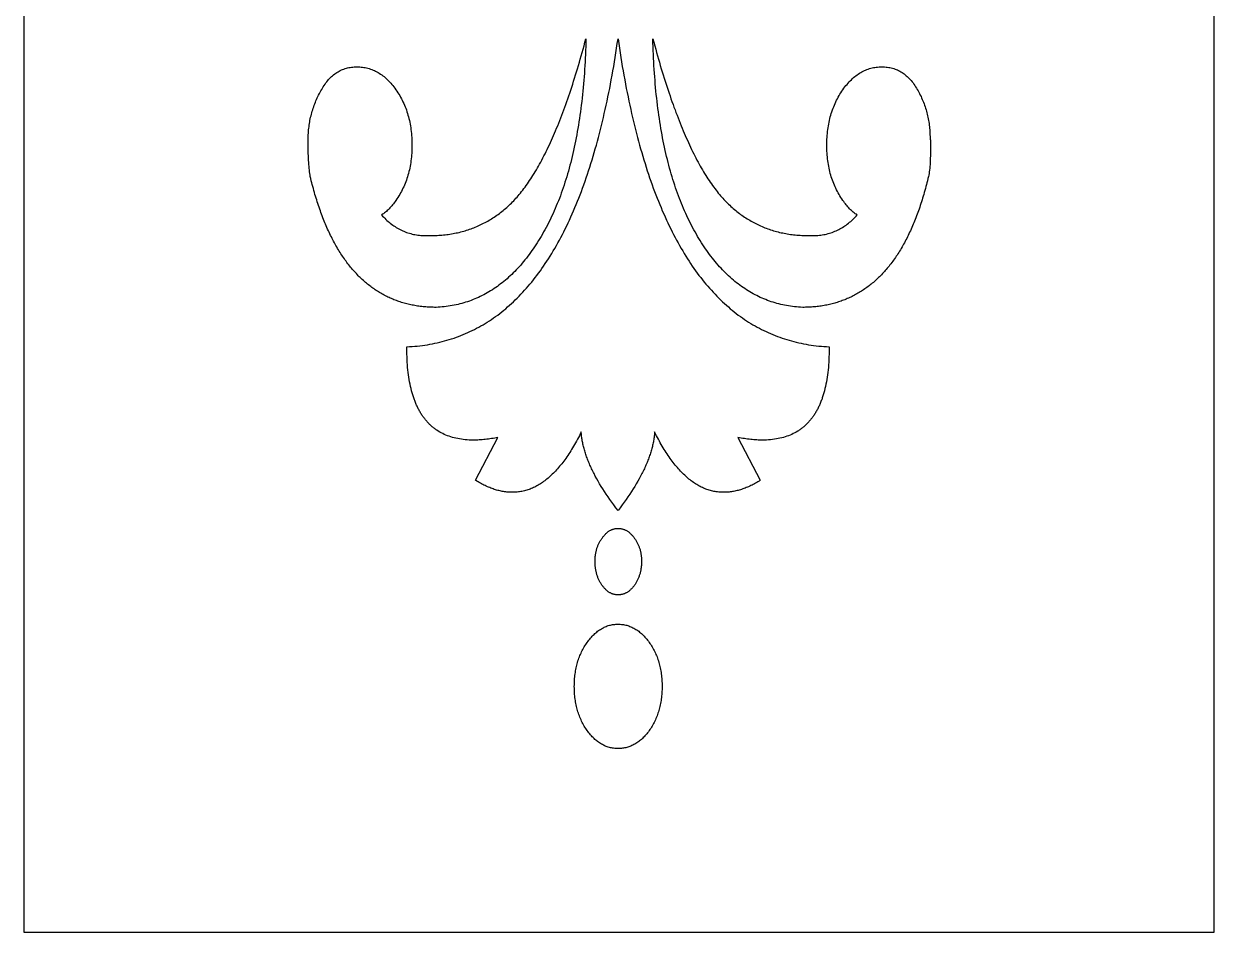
# Model space of a CAD drawing. Extents: x -128 to 128, y -212 to 212.
# Drawn here: x -127.7 to 127.7, y -211.7 to -16.7 of the extents above; entities that cross this region are included whole.
import ezdxf

# ---------------------------------------------------------------- set-up
doc = ezdxf.new("R2010")
doc.units = 0
doc.layers.add('LAYER_1', color=18, linetype='CONTINUOUS')

msp = doc.modelspace()

# ---------------------------------------------------------------- linework, layer by layer
at = {"layer": 'LAYER_1'}
for points in [[(-127.74, -211.73), (127.74, -211.73), (127.74, 211.73), (-127.74, 211.73)], [(-66.25, -49.5), (-66.31, -49.17), (-66.36, -48.83), (-66.4, -48.47), (-66.45, -48.1), (-66.49, -47.71), (-66.53, -47.3), (-66.56, -46.88), (-66.59, -46.44), (-66.62, -45.98), (-66.65, -45.5), (-66.67, -45.01), (-66.68, -44.5), (-66.7, -43.98), (-66.71, -43.43), (-66.71, -42.87), (-66.72, -42.3), (-66.72, -41.22), (-66.7, -40.86), (-66.69, -40.51), (-66.67, -40.16), (-66.64, -39.81), (-66.61, -39.47), (-66.57, -39.12), (-66.53, -38.78), (-66.49, -38.44), (-66.43, -38.1), (-66.38, -37.76), (-66.32, -37.43), (-66.25, -37.09), (-66.18, -36.76), (-66.1, -36.43), (-66.02, -36.1), (-65.93, -35.77), (-65.83, -35.45), (-65.74, -35.12), (-65.63, -34.8), (-65.52, -34.48), (-65.41, -34.16), (-65.29, -33.85), (-65.17, -33.53), (-65.04, -33.22), (-64.9, -32.91), (-64.76, -32.6), (-64.62, -32.29), (-64.47, -31.99), (-64.31, -31.68), (-64.15, -31.38), (-63.99, -31.08), (-63.81, -30.78), (-63.64, -30.48), (-63.47, -30.19), (-63.29, -29.91), (-63.1, -29.64), (-62.91, -29.38), (-62.72, -29.13), (-62.52, -28.89), (-62.32, -28.65), (-62.11, -28.43), (-61.9, -28.22), (-61.69, -28.01), (-61.47, -27.82), (-61.25, -27.63), (-61.02, -27.46), (-60.79, -27.29), (-60.55, -27.13), (-60.31, -26.99), (-60.07, -26.85), (-59.82, -26.72), (-59.57, -26.6), (-59.31, -26.49), (-59.05, -26.39), (-58.79, -26.3), (-58.52, -26.22), (-58.25, -26.15), (-57.98, -26.09), (-57.7, -26.04), (-57.42, -26), (-57.13, -25.96), (-56.84, -25.94), (-56.55, -25.92), (-56.25, -25.92), (-55.94, -25.92), (-55.64, -25.94), (-55.34, -25.96), (-55.04, -26), (-54.75, -26.04), (-54.46, -26.09), (-54.17, -26.15), (-53.88, -26.22), (-53.6, -26.31), (-53.32, -26.4), (-53.04, -26.5), (-52.77, -26.61), (-52.5, -26.73), (-52.23, -26.86), (-51.97, -26.99), (-51.7, -27.14), (-51.44, -27.3), (-51.19, -27.47), (-50.93, -27.65), (-50.68, -27.83), (-50.43, -28.03), (-50.19, -28.24), (-49.94, -28.45), (-49.7, -28.68), (-49.47, -28.91), (-49.23, -29.16), (-49, -29.42), (-48.77, -29.68), (-48.54, -29.96), (-48.32, -30.24), (-48.1, -30.53), (-47.88, -30.84), (-47.67, -31.15), (-47.46, -31.47), (-47.26, -31.78), (-47.07, -32.11), (-46.88, -32.43), (-46.71, -32.77), (-46.53, -33.1), (-46.37, -33.44), (-46.21, -33.78), (-46.06, -34.13), (-45.91, -34.48), (-45.78, -34.83), (-45.64, -35.19), (-45.52, -35.55), (-45.4, -35.92), (-45.29, -36.29), (-45.19, -36.67), (-45.09, -37.04), (-45, -37.43), (-44.92, -37.81), (-44.84, -38.2), (-44.77, -38.6), (-44.71, -39), (-44.65, -39.4), (-44.6, -39.81), (-44.56, -40.22), (-44.52, -40.64), (-44.49, -41.06), (-44.47, -41.48), (-44.45, -41.91), (-44.44, -42.34), (-44.44, -42.78), (-44.44, -43.2), (-44.45, -43.62), (-44.47, -44.04), (-44.49, -44.46), (-44.52, -44.87), (-44.56, -45.28), (-44.6, -45.68), (-44.65, -46.08), (-44.71, -46.48), (-44.77, -46.87), (-44.84, -47.26), (-44.92, -47.65), (-45, -48.03), (-45.09, -48.41), (-45.19, -48.79), (-45.29, -49.16), (-45.4, -49.53), (-45.52, -49.89), (-45.64, -50.25), (-45.78, -50.61), (-45.91, -50.96), (-46.06, -51.31), (-46.21, -51.66), (-46.37, -52), (-46.53, -52.34), (-46.71, -52.67), (-46.88, -53), (-47.07, -53.33), (-47.26, -53.65), (-47.46, -53.97), (-47.67, -54.28), (-47.88, -54.59), (-48.06, -54.85), (-48.23, -55.1), (-48.41, -55.34), (-48.59, -55.57), (-48.78, -55.8), (-48.96, -56.01), (-49.15, -56.22), (-49.34, -56.42), (-49.53, -56.62), (-49.73, -56.8), (-49.92, -56.98), (-50.12, -57.14), (-50.33, -57.3), (-50.53, -57.45), (-50.74, -57.59), (-50.95, -57.71), (-50.73, -57.96), (-50.5, -58.21), (-50.27, -58.44), (-50.04, -58.67), (-49.8, -58.89), (-49.57, -59.11), (-49.32, -59.31), (-49.08, -59.51), (-48.83, -59.71), (-48.57, -59.89), (-48.32, -60.07), (-48.06, -60.24), (-47.8, -60.41), (-47.53, -60.56), (-47.26, -60.71), (-46.99, -60.86), (-46.71, -60.99), (-46.43, -61.12), (-46.15, -61.24), (-45.87, -61.35), (-45.58, -61.46), (-45.29, -61.56), (-44.99, -61.65), (-44.7, -61.74), (-44.4, -61.82), (-44.09, -61.89), (-43.79, -61.95), (-43.48, -62), (-43.16, -62.05), (-42.85, -62.09), (-42.53, -62.13), (-42.21, -62.15), (-40.48, -62.15), (-40.12, -62.15), (-39.77, -62.14), (-39.41, -62.13), (-39.06, -62.12), (-38.7, -62.1), (-38.35, -62.08), (-38.01, -62.05), (-37.66, -62.02), (-37.32, -61.98), (-36.97, -61.94), (-36.63, -61.89), (-36.29, -61.84), (-35.96, -61.79), (-35.62, -61.73), (-35.29, -61.67), (-34.96, -61.6), (-34.63, -61.53), (-34.3, -61.46), (-33.98, -61.38), (-33.66, -61.29), (-33.33, -61.2), (-33.02, -61.11), (-32.7, -61.01), (-32.38, -60.91), (-32.07, -60.81), (-31.76, -60.7), (-31.45, -60.58), (-31.14, -60.47), (-30.84, -60.34), (-30.53, -60.22), (-30.23, -60.08), (-29.93, -59.95), (-29.63, -59.81), (-29.34, -59.66), (-29.05, -59.52), (-28.75, -59.36), (-28.46, -59.21), (-28.18, -59.04), (-27.89, -58.88), (-27.61, -58.71), (-27.33, -58.53), (-27.05, -58.36), (-26.77, -58.17), (-26.49, -57.99), (-26.22, -57.79), (-25.95, -57.6), (-25.68, -57.4), (-25.41, -57.19), (-25.14, -56.98), (-24.88, -56.77), (-24.62, -56.55), (-24.36, -56.33), (-24.1, -56.11), (-23.84, -55.88), (-23.59, -55.64), (-23.34, -55.4), (-23.09, -55.16), (-22.84, -54.91), (-22.6, -54.66), (-22.35, -54.4), (-22.11, -54.14), (-21.87, -53.88), (-21.63, -53.61), (-21.4, -53.33), (-21.15, -53.03), (-20.9, -52.72), (-20.65, -52.4), (-20.4, -52.08), (-20.16, -51.74), (-19.91, -51.4), (-19.67, -51.06), (-19.42, -50.71), (-19.18, -50.35), (-18.94, -49.98), (-18.7, -49.61), (-18.46, -49.22), (-18.22, -48.84), (-17.98, -48.44), (-17.74, -48.04), (-17.5, -47.63), (-17.27, -47.22), (-17.03, -46.8), (-16.8, -46.37), (-16.56, -45.93), (-16.33, -45.49), (-16.1, -45.04), (-15.87, -44.58), (-15.64, -44.12), (-15.41, -43.65), (-15.18, -43.17), (-14.95, -42.69), (-14.73, -42.19), (-14.5, -41.7), (-14.27, -41.19), (-14.05, -40.68), (-13.83, -40.16), (-13.6, -39.63), (-13.38, -39.1), (-13.16, -38.56), (-12.94, -38.02), (-12.72, -37.46), (-12.5, -36.9), (-12.28, -36.33), (-12.07, -35.76), (-11.85, -35.18), (-11.64, -34.59), (-11.42, -34), (-11.21, -33.4), (-11, -32.79), (-10.78, -32.17), (-10.57, -31.55), (-10.36, -30.92), (-10.15, -30.28), (-9.94, -29.64), (-9.74, -28.99), (-9.53, -28.34), (-9.32, -27.67), (-9.12, -27), (-8.91, -26.32), (-8.71, -25.64), (-8.5, -24.95), (-8.3, -24.25), (-8.1, -23.55), (-7.9, -22.84), (-7.7, -22.12), (-7.5, -21.39), (-7.3, -20.66), (-7.11, -19.92), (-7.13, -20.76), (-7.15, -21.59), (-7.18, -22.42), (-7.22, -23.24), (-7.25, -24.05), (-7.29, -24.86), (-7.34, -25.66), (-7.39, -26.46), (-7.44, -27.25), (-7.5, -28.04), (-7.56, -28.82), (-7.63, -29.59), (-7.69, -30.36), (-7.77, -31.12), (-7.84, -31.88), (-7.93, -32.63), (-8.01, -33.38), (-8.1, -34.12), (-8.19, -34.85), (-8.29, -35.58), (-8.39, -36.3), (-8.49, -37.01), (-8.6, -37.72), (-8.71, -38.43), (-8.83, -39.13), (-8.95, -39.82), (-9.07, -40.51), (-9.2, -41.19), (-9.33, -41.86), (-9.47, -42.53), (-9.61, -43.2), (-9.75, -43.86), (-9.9, -44.51), (-10.05, -45.16), (-10.21, -45.8), (-10.37, -46.43), (-10.53, -47.06), (-10.7, -47.68), (-10.87, -48.3), (-11.05, -48.91), (-11.23, -49.52), (-11.41, -50.12), (-11.6, -50.71), (-11.79, -51.3), (-11.98, -51.88), (-12.18, -52.46), (-12.38, -53.03), (-12.59, -53.6), (-12.8, -54.16), (-13.02, -54.71), (-13.24, -55.26), (-13.46, -55.8), (-13.69, -56.34), (-13.92, -56.87), (-14.15, -57.39), (-14.39, -57.91), (-14.63, -58.42), (-14.88, -58.93), (-15.13, -59.43), (-15.38, -59.93), (-15.64, -60.42), (-15.9, -60.9), (-16.17, -61.38), (-16.44, -61.85), (-16.71, -62.32), (-16.98, -62.78), (-17.26, -63.23), (-17.54, -63.68), (-17.82, -64.11), (-18.11, -64.55), (-18.39, -64.97), (-18.68, -65.39), (-18.98, -65.8), (-19.27, -66.2), (-19.57, -66.6), (-19.87, -66.99), (-20.18, -67.37), (-20.48, -67.75), (-20.79, -68.11), (-21.1, -68.48), (-21.42, -68.83), (-21.74, -69.18), (-22.06, -69.52), (-22.38, -69.85), (-22.7, -70.18), (-23.03, -70.5), (-23.36, -70.81), (-23.7, -71.12), (-24.03, -71.42), (-24.37, -71.71), (-24.71, -71.99), (-25.06, -72.27), (-25.41, -72.54), (-25.76, -72.8), (-26.11, -73.06), (-26.46, -73.31), (-26.82, -73.55), (-27.18, -73.79), (-27.55, -74.02), (-27.91, -74.24), (-28.28, -74.45), (-28.65, -74.66), (-29.03, -74.86), (-29.4, -75.05), (-29.78, -75.24), (-30.17, -75.42), (-30.55, -75.59), (-30.94, -75.76), (-31.33, -75.91), (-31.72, -76.07), (-32.12, -76.21), (-32.52, -76.35), (-32.92, -76.48), (-33.32, -76.6), (-33.73, -76.71), (-34.14, -76.82), (-34.55, -76.92), (-34.97, -77.02), (-35.38, -77.1), (-35.8, -77.19), (-36.23, -77.26), (-36.65, -77.32), (-37.08, -77.38), (-37.51, -77.43), (-37.95, -77.48), (-38.38, -77.52), (-38.82, -77.55), (-39.26, -77.57), (-39.58, -77.57), (-39.9, -77.56), (-40.21, -77.55), (-40.52, -77.54), (-40.83, -77.53), (-41.14, -77.51), (-41.44, -77.49), (-41.75, -77.46), (-42.05, -77.43), (-42.35, -77.4), (-42.65, -77.36), (-42.95, -77.32), (-43.25, -77.28), (-43.54, -77.23), (-43.84, -77.18), (-44.13, -77.13), (-44.42, -77.07), (-44.71, -77.01), (-44.99, -76.95), (-45.28, -76.88), (-45.56, -76.81), (-45.84, -76.74), (-46.12, -76.66), (-46.4, -76.58), (-46.68, -76.5), (-46.95, -76.41), (-47.22, -76.32), (-47.5, -76.23), (-47.77, -76.13), (-48.03, -76.03), (-48.3, -75.92), (-48.57, -75.82), (-48.83, -75.7), (-49.09, -75.59), (-49.35, -75.47), (-49.61, -75.35), (-49.86, -75.22), (-50.12, -75.1), (-50.37, -74.96), (-50.62, -74.83), (-50.87, -74.69), (-51.12, -74.55), (-51.37, -74.4), (-51.61, -74.25), (-51.86, -74.1), (-52.1, -73.94), (-52.34, -73.78), (-52.58, -73.62), (-52.81, -73.46), (-53.05, -73.29), (-53.28, -73.11), (-53.51, -72.94), (-53.74, -72.76), (-53.97, -72.57), (-54.2, -72.39), (-54.42, -72.2), (-54.65, -72), (-54.87, -71.81), (-55.09, -71.61), (-55.31, -71.4), (-55.52, -71.19), (-55.74, -70.98), (-55.95, -70.77), (-56.16, -70.55), (-56.37, -70.33), (-56.58, -70.11), (-56.79, -69.88), (-56.99, -69.65), (-57.2, -69.41), (-57.4, -69.17), (-57.6, -68.93), (-57.8, -68.69), (-57.99, -68.44), (-58.19, -68.19), (-58.38, -67.93), (-58.57, -67.67), (-58.76, -67.41), (-58.95, -67.14), (-59.14, -66.88), (-59.32, -66.6), (-59.51, -66.33), (-59.69, -66.05), (-59.87, -65.77), (-60.05, -65.48), (-60.22, -65.19), (-60.4, -64.9), (-60.57, -64.6), (-60.75, -64.3), (-60.92, -64), (-61.08, -63.69), (-61.25, -63.38), (-61.42, -63.07), (-61.58, -62.75), (-61.74, -62.43), (-61.9, -62.11), (-62.06, -61.78), (-62.22, -61.45), (-62.37, -61.11), (-62.53, -60.78), (-62.68, -60.43), (-62.83, -60.09), (-62.98, -59.74), (-63.12, -59.39), (-63.27, -59.04), (-63.41, -58.68), (-63.55, -58.32), (-63.69, -57.95), (-63.83, -57.58), (-63.97, -57.21), (-64.1, -56.84), (-64.24, -56.46), (-64.37, -56.08), (-64.5, -55.69), (-64.63, -55.3), (-64.75, -54.91), (-64.88, -54.51), (-65, -54.11), (-65.13, -53.71), (-65.25, -53.3), (-65.36, -52.9), (-65.48, -52.48), (-65.6, -52.07), (-65.71, -51.65), (-65.82, -51.22), (-65.93, -50.8), (-66.04, -50.37), (-66.15, -49.93)], [(-0.21, -19.92), (-0.07, -20.93), (0.08, -21.92), (0.24, -22.91), (0.39, -23.89), (0.55, -24.87), (0.71, -25.83), (0.88, -26.79), (1.04, -27.74), (1.22, -28.68), (1.39, -29.62), (1.57, -30.54), (1.75, -31.46), (1.94, -32.38), (2.13, -33.28), (2.32, -34.18), (2.51, -35.07), (2.71, -35.95), (2.91, -36.82), (3.12, -37.69), (3.32, -38.55), (3.54, -39.4), (3.75, -40.24), (3.97, -41.07), (4.19, -41.9), (4.41, -42.72), (4.64, -43.53), (4.87, -44.34), (5.11, -45.13), (5.34, -45.92), (5.59, -46.7), (5.83, -47.48), (6.08, -48.24), (6.33, -49), (6.58, -49.75), (6.84, -50.5), (7.1, -51.23), (7.36, -51.96), (7.63, -52.68), (7.9, -53.39), (8.18, -54.1), (8.45, -54.79), (8.73, -55.48), (9.02, -56.16), (9.3, -56.84), (9.59, -57.5), (9.89, -58.16), (10.18, -58.81), (10.48, -59.45), (10.79, -60.09), (11.09, -60.72), (11.4, -61.34), (11.72, -61.95), (12.03, -62.55), (12.35, -63.15), (12.68, -63.74), (13, -64.32), (13.33, -64.9), (13.67, -65.46), (14, -66.02), (14.34, -66.57), (14.68, -67.12), (15.03, -67.65), (15.38, -68.18), (15.73, -68.7), (16.09, -69.21), (16.45, -69.72), (16.81, -70.21), (17.17, -70.7), (17.54, -71.19), (17.92, -71.66), (18.29, -72.13), (18.67, -72.58), (19.05, -73.04), (19.44, -73.48), (19.83, -73.91), (20.22, -74.34), (20.61, -74.76), (21.01, -75.18), (21.41, -75.58), (21.82, -75.98), (22.23, -76.37), (22.64, -76.75), (23.05, -77.12), (23.47, -77.49), (23.89, -77.85), (24.32, -78.2), (24.75, -78.54), (25.18, -78.88), (25.61, -79.21), (26.05, -79.53), (26.49, -79.84), (26.93, -80.15), (27.38, -80.45), (27.83, -80.74), (28.29, -81.02), (28.74, -81.29), (29.2, -81.56), (29.67, -81.82), (30.14, -82.07), (30.61, -82.31), (31.08, -82.55), (31.56, -82.78), (32.04, -83), (32.52, -83.21), (33.01, -83.42), (33.5, -83.62), (33.99, -83.81), (34.49, -83.99), (34.99, -84.16), (35.49, -84.33), (36, -84.49), (36.51, -84.64), (37.02, -84.79), (37.54, -84.92), (38.06, -85.05), (38.58, -85.17), (39.1, -85.29), (39.63, -85.39), (40.17, -85.49), (40.7, -85.58), (41.24, -85.66), (41.78, -85.74), (42.33, -85.81), (42.88, -85.87), (43.43, -85.92), (43.99, -85.96), (44.54, -86), (45.11, -86.03), (45.11, -86.39), (45.1, -87), (45.09, -87.6), (45.07, -88.19), (45.05, -88.77), (45.02, -89.35), (44.98, -89.91), (44.94, -90.46), (44.88, -91.01), (44.82, -91.54), (44.76, -92.06), (44.68, -92.58), (44.6, -93.08), (44.52, -93.58), (44.42, -94.06), (44.32, -94.54), (44.21, -95.01), (44.1, -95.46), (43.98, -95.91), (43.91, -96.13), (43.85, -96.35), (43.78, -96.56), (43.71, -96.77), (43.64, -96.98), (43.57, -97.19), (43.5, -97.4), (43.42, -97.6), (43.34, -97.8), (43.26, -98), (43.18, -98.19), (43.1, -98.39), (43.01, -98.58), (42.93, -98.77), (42.84, -98.95), (42.75, -99.14), (42.66, -99.32), (42.57, -99.5), (42.47, -99.67), (42.37, -99.85), (42.28, -100.02), (42.18, -100.19), (42.07, -100.35), (41.97, -100.52), (41.86, -100.68), (41.76, -100.84), (41.65, -101), (41.54, -101.15), (41.43, -101.31), (41.31, -101.46), (41.2, -101.6), (41.08, -101.75), (40.96, -101.89), (40.84, -102.03), (40.71, -102.17), (40.59, -102.3), (40.46, -102.44), (40.33, -102.57), (40.2, -102.7), (40.07, -102.82), (39.94, -102.95), (39.8, -103.07), (39.67, -103.19), (39.53, -103.3), (39.39, -103.42), (39.25, -103.53), (39.1, -103.64), (38.96, -103.74), (38.81, -103.85), (38.66, -103.95), (38.51, -104.05), (38.36, -104.15), (38.05, -104.33), (37.73, -104.51), (37.4, -104.68), (37.07, -104.84), (36.73, -104.99), (36.39, -105.13), (36.03, -105.25), (35.68, -105.37), (35.31, -105.48), (34.94, -105.59), (34.55, -105.68), (34.17, -105.76), (33.77, -105.83), (33.37, -105.89), (32.96, -105.94), (32.55, -105.99), (32.12, -106.02), (31.69, -106.05), (31.26, -106.06), (30.81, -106.06), (30.5, -106.06), (30.19, -106.06), (29.88, -106.05), (29.56, -106.03), (29.24, -106.01), (28.92, -105.99), (28.59, -105.96), (28.26, -105.93), (27.93, -105.89), (27.59, -105.85), (27.25, -105.81), (26.91, -105.76), (26.57, -105.71), (26.22, -105.65), (25.87, -105.59), (25.52, -105.52), (30.31, -114.7), (30.06, -114.86), (29.8, -115.02), (29.55, -115.17), (29.3, -115.31), (29.05, -115.45), (28.8, -115.59), (28.55, -115.72), (28.3, -115.84), (28.05, -115.96), (27.8, -116.07), (27.55, -116.18), (27.3, -116.28), (27.06, -116.38), (26.81, -116.47), (26.56, -116.56), (26.31, -116.65), (26.07, -116.72), (25.82, -116.8), (25.58, -116.86), (25.33, -116.92), (25.09, -116.98), (24.85, -117.03), (24.6, -117.08), (24.36, -117.12), (24.12, -117.16), (23.88, -117.19), (23.64, -117.22), (23.4, -117.24), (23.16, -117.26), (22.92, -117.27), (22.68, -117.28), (22.45, -117.28), (22.19, -117.28), (21.92, -117.27), (21.67, -117.25), (21.41, -117.23), (21.15, -117.2), (20.89, -117.17), (20.64, -117.13), (20.38, -117.08), (20.13, -117.03), (19.88, -116.97), (19.62, -116.9), (19.37, -116.83), (19.12, -116.75), (18.87, -116.66), (18.63, -116.57), (18.38, -116.47), (18.13, -116.37), (17.89, -116.26), (17.64, -116.14), (17.4, -116.02), (17.16, -115.89), (16.92, -115.75), (16.68, -115.61), (16.44, -115.46), (16.2, -115.31), (15.96, -115.14), (15.73, -114.98), (15.49, -114.8), (15.26, -114.62), (15.02, -114.44), (14.79, -114.24), (14.56, -114.04), (14.33, -113.84), (14.1, -113.63), (13.87, -113.41), (13.64, -113.18), (13.42, -112.95), (13.19, -112.71), (12.97, -112.47), (12.74, -112.22), (12.52, -111.96), (12.3, -111.7), (12.08, -111.43), (11.86, -111.16), (11.64, -110.88), (11.42, -110.59), (11.2, -110.29), (10.98, -109.99), (10.77, -109.69), (10.55, -109.37), (10.34, -109.05), (10.13, -108.73), (9.92, -108.4), (9.71, -108.06), (9.5, -107.71), (9.29, -107.36), (9.08, -107), (8.87, -106.64), (8.67, -106.27), (8.46, -105.89), (8.26, -105.51), (8.05, -105.12), (7.85, -104.73), (7.65, -104.32), (7.63, -104.56), (7.61, -104.79), (7.59, -105.02), (7.56, -105.25), (7.53, -105.49), (7.5, -105.73), (7.46, -105.96), (7.42, -106.2), (7.37, -106.44), (7.33, -106.68), (7.28, -106.92), (7.22, -107.16), (7.16, -107.41), (7.1, -107.65), (7.04, -107.89), (6.97, -108.14), (6.9, -108.39), (6.83, -108.63), (6.75, -108.88), (6.67, -109.13), (6.58, -109.38), (6.5, -109.64), (6.41, -109.89), (6.31, -110.14), (6.21, -110.4), (6.11, -110.65), (6.01, -110.91), (5.9, -111.17), (5.79, -111.43), (5.68, -111.69), (5.56, -111.95), (5.44, -112.21), (5.31, -112.48), (5.19, -112.74), (5.05, -113.01), (4.92, -113.27), (4.64, -113.81), (4.35, -114.35), (4.04, -114.9), (3.72, -115.45), (3.39, -116), (3.04, -116.56), (2.68, -117.12), (2.31, -117.69), (1.93, -118.26), (1.52, -118.83), (1.11, -119.41), (0.68, -120), (0.24, -120.59), (-0.21, -121.18), (-0.67, -120.59), (-1.11, -120), (-1.53, -119.41), (-1.95, -118.83), (-2.35, -118.26), (-2.74, -117.69), (-3.11, -117.12), (-3.47, -116.56), (-3.82, -116), (-4.16, -115.45), (-4.48, -114.9), (-4.78, -114.35), (-5.08, -113.81), (-5.36, -113.27), (-5.5, -113.01), (-5.63, -112.74), (-5.76, -112.48), (-5.88, -112.21), (-6, -111.95), (-6.12, -111.69), (-6.24, -111.43), (-6.35, -111.17), (-6.46, -110.91), (-6.56, -110.65), (-6.66, -110.4), (-6.76, -110.14), (-6.86, -109.89), (-6.95, -109.64), (-7.04, -109.38), (-7.12, -109.13), (-7.2, -108.88), (-7.28, -108.63), (-7.36, -108.39), (-7.43, -108.14), (-7.5, -107.89), (-7.56, -107.65), (-7.62, -107.41), (-7.68, -107.16), (-7.74, -106.92), (-7.79, -106.68), (-7.84, -106.44), (-7.88, -106.2), (-7.92, -105.96), (-7.96, -105.73), (-7.99, -105.49), (-8.02, -105.25), (-8.05, -105.02), (-8.08, -104.79), (-8.1, -104.56), (-8.11, -104.32), (-8.31, -104.73), (-8.51, -105.12), (-8.72, -105.51), (-8.92, -105.89), (-9.12, -106.27), (-9.33, -106.64), (-9.53, -107), (-9.74, -107.36), (-9.95, -107.71), (-10.16, -108.06), (-10.37, -108.4), (-10.58, -108.73), (-10.79, -109.05), (-11, -109.37), (-11.22, -109.69), (-11.43, -109.99), (-11.65, -110.29), (-11.86, -110.59), (-12.08, -110.88), (-12.3, -111.16), (-12.52, -111.43), (-12.74, -111.7), (-12.96, -111.96), (-13.19, -112.22), (-13.41, -112.47), (-13.63, -112.71), (-13.86, -112.95), (-14.09, -113.18), (-14.31, -113.41), (-14.54, -113.63), (-14.77, -113.84), (-15, -114.04), (-15.23, -114.24), (-15.47, -114.44), (-15.7, -114.62), (-15.94, -114.8), (-16.17, -114.98), (-16.41, -115.14), (-16.64, -115.31), (-16.88, -115.46), (-17.12, -115.61), (-17.36, -115.75), (-17.6, -115.89), (-17.84, -116.02), (-18.09, -116.14), (-18.33, -116.26), (-18.57, -116.37), (-18.82, -116.47), (-19.07, -116.57), (-19.31, -116.66), (-19.56, -116.75), (-19.81, -116.83), (-20.06, -116.9), (-20.31, -116.97), (-20.56, -117.03), (-20.82, -117.08), (-21.07, -117.13), (-21.32, -117.17), (-21.58, -117.2), (-21.84, -117.23), (-22.09, -117.25), (-22.35, -117.27), (-22.61, -117.28), (-22.87, -117.28), (-23.11, -117.28), (-23.35, -117.27), (-23.59, -117.26), (-23.83, -117.24), (-24.08, -117.22), (-24.32, -117.19), (-24.56, -117.16), (-24.8, -117.12), (-25.05, -117.08), (-25.29, -117.03), (-25.53, -116.98), (-25.78, -116.92), (-26.02, -116.86), (-26.27, -116.8), (-26.51, -116.72), (-26.76, -116.65), (-27, -116.56), (-27.25, -116.47), (-27.5, -116.38), (-27.75, -116.28), (-28, -116.18), (-28.25, -116.07), (-28.5, -115.96), (-28.75, -115.84), (-29, -115.72), (-29.25, -115.59), (-29.5, -115.45), (-29.75, -115.31), (-30.01, -115.17), (-30.26, -115.02), (-30.52, -114.86), (-30.77, -114.7), (-25.98, -105.52), (-26.33, -105.59), (-26.67, -105.65), (-27.01, -105.71), (-27.35, -105.76), (-27.69, -105.81), (-28.03, -105.85), (-28.36, -105.89), (-28.69, -105.93), (-29.02, -105.96), (-29.35, -105.99), (-29.68, -106.01), (-30, -106.03), (-30.32, -106.05), (-30.64, -106.06), (-30.96, -106.06), (-31.28, -106.06), (-31.72, -106.06), (-32.15, -106.05), (-32.58, -106.02), (-33, -105.99), (-33.42, -105.94), (-33.82, -105.89), (-34.22, -105.83), (-34.62, -105.76), (-35, -105.68), (-35.38, -105.59), (-35.76, -105.48), (-36.12, -105.37), (-36.48, -105.25), (-36.83, -105.13), (-37.17, -104.99), (-37.51, -104.84), (-37.84, -104.68), (-38.17, -104.51), (-38.48, -104.33), (-38.79, -104.15), (-39.1, -103.95), (-39.24, -103.85), (-39.39, -103.74), (-39.54, -103.64), (-39.68, -103.53), (-39.82, -103.42), (-39.96, -103.3), (-40.1, -103.19), (-40.24, -103.07), (-40.37, -102.95), (-40.5, -102.82), (-40.64, -102.7), (-40.77, -102.57), (-40.89, -102.44), (-41.02, -102.3), (-41.14, -102.17), (-41.27, -102.03), (-41.39, -101.89), (-41.51, -101.75), (-41.62, -101.6), (-41.74, -101.46), (-41.85, -101.31), (-41.97, -101.15), (-42.08, -101), (-42.18, -100.84), (-42.29, -100.68), (-42.4, -100.52), (-42.5, -100.35), (-42.6, -100.19), (-42.7, -100.02), (-42.8, -99.85), (-42.9, -99.67), (-42.99, -99.5), (-43.08, -99.32), (-43.18, -99.14), (-43.27, -98.95), (-43.35, -98.77), (-43.44, -98.58), (-43.52, -98.39), (-43.61, -98.19), (-43.69, -98), (-43.77, -97.8), (-43.84, -97.6), (-43.92, -97.4), (-43.99, -97.19), (-44.07, -96.98), (-44.14, -96.77), (-44.21, -96.56), (-44.27, -96.35), (-44.34, -96.13), (-44.4, -95.91), (-44.52, -95.46), (-44.64, -95.01), (-44.75, -94.54), (-44.85, -94.06), (-44.94, -93.58), (-45.03, -93.08), (-45.11, -92.58), (-45.18, -92.06), (-45.25, -91.54), (-45.31, -91.01), (-45.36, -90.46), (-45.4, -89.91), (-45.44, -89.35), (-45.47, -88.77), (-45.5, -88.19), (-45.51, -87.6), (-45.52, -87), (-45.53, -86.39), (-45.53, -86.03), (-44.97, -86), (-44.41, -85.96), (-43.85, -85.92), (-43.3, -85.87), (-42.75, -85.81), (-42.21, -85.74), (-41.66, -85.66), (-41.12, -85.58), (-40.59, -85.49), (-40.06, -85.39), (-39.53, -85.29), (-39, -85.17), (-38.48, -85.05), (-37.96, -84.92), (-37.44, -84.79), (-36.93, -84.64), (-36.42, -84.49), (-35.92, -84.33), (-35.41, -84.16), (-34.91, -83.99), (-34.42, -83.81), (-33.92, -83.62), (-33.43, -83.42), (-32.95, -83.21), (-32.46, -83), (-31.98, -82.78), (-31.51, -82.55), (-31.03, -82.31), (-30.56, -82.07), (-30.1, -81.82), (-29.63, -81.56), (-29.17, -81.29), (-28.72, -81.02), (-28.26, -80.74), (-27.81, -80.45), (-27.36, -80.15), (-26.92, -79.84), (-26.48, -79.53), (-26.04, -79.21), (-25.61, -78.88), (-25.18, -78.54), (-24.75, -78.2), (-24.32, -77.85), (-23.9, -77.49), (-23.49, -77.12), (-23.07, -76.75), (-22.66, -76.37), (-22.25, -75.98), (-21.85, -75.58), (-21.45, -75.18), (-21.05, -74.76), (-20.65, -74.34), (-20.26, -73.91), (-19.87, -73.48), (-19.49, -73.04), (-19.11, -72.58), (-18.73, -72.13), (-18.35, -71.66), (-17.98, -71.19), (-17.61, -70.7), (-17.25, -70.21), (-16.88, -69.72), (-16.53, -69.21), (-16.17, -68.7), (-15.82, -68.18), (-15.47, -67.65), (-15.12, -67.12), (-14.78, -66.57), (-14.44, -66.02), (-14.11, -65.46), (-13.77, -64.9), (-13.44, -64.32), (-13.12, -63.74), (-12.79, -63.15), (-12.47, -62.55), (-12.16, -61.95), (-11.84, -61.34), (-11.54, -60.72), (-11.23, -60.09), (-10.93, -59.45), (-10.63, -58.81), (-10.33, -58.16), (-10.04, -57.5), (-9.74, -56.84), (-9.46, -56.16), (-9.17, -55.48), (-8.89, -54.79), (-8.62, -54.1), (-8.34, -53.39), (-8.07, -52.68), (-7.81, -51.96), (-7.54, -51.23), (-7.28, -50.5), (-7.02, -49.75), (-6.77, -49), (-6.52, -48.24), (-6.27, -47.48), (-6.03, -46.7), (-5.78, -45.92), (-5.55, -45.13), (-5.31, -44.34), (-5.08, -43.53), (-4.85, -42.72), (-4.63, -41.9), (-4.41, -41.07), (-4.19, -40.24), (-3.97, -39.4), (-3.76, -38.55), (-3.55, -37.69), (-3.35, -36.82), (-3.15, -35.95), (-2.95, -35.07), (-2.75, -34.18), (-2.56, -33.28), (-2.37, -32.38), (-2.18, -31.46), (-2, -30.54), (-1.82, -29.62), (-1.65, -28.68), (-1.47, -27.74), (-1.31, -26.79), (-1.14, -25.83), (-0.98, -24.87), (-0.82, -23.89), (-0.66, -22.91), (-0.51, -21.92), (-0.36, -20.93)], [(66.42, -49.5), (66.31, -49.93), (66.21, -50.37), (66.1, -50.8), (65.99, -51.22), (65.88, -51.65), (65.76, -52.07), (65.65, -52.48), (65.53, -52.9), (65.41, -53.3), (65.29, -53.71), (65.17, -54.11), (65.05, -54.51), (64.92, -54.91), (64.79, -55.3), (64.67, -55.69), (64.54, -56.08), (64.4, -56.46), (64.27, -56.84), (64.13, -57.21), (64, -57.58), (63.86, -57.95), (63.72, -58.32), (63.58, -58.68), (63.43, -59.04), (63.29, -59.39), (63.14, -59.74), (62.99, -60.09), (62.84, -60.43), (62.69, -60.78), (62.54, -61.11), (62.38, -61.45), (62.23, -61.78), (62.07, -62.11), (61.91, -62.43), (61.75, -62.75), (61.58, -63.07), (61.42, -63.38), (61.25, -63.69), (61.08, -64), (60.91, -64.3), (60.74, -64.6), (60.57, -64.9), (60.39, -65.19), (60.21, -65.48), (60.04, -65.77), (59.86, -66.05), (59.67, -66.33), (59.49, -66.6), (59.31, -66.88), (59.12, -67.14), (58.93, -67.41), (58.74, -67.67), (58.55, -67.93), (58.36, -68.19), (58.16, -68.44), (57.96, -68.69), (57.76, -68.93), (57.56, -69.17), (57.36, -69.41), (57.16, -69.65), (56.95, -69.88), (56.75, -70.11), (56.54, -70.33), (56.33, -70.55), (56.12, -70.77), (55.9, -70.98), (55.69, -71.19), (55.47, -71.4), (55.25, -71.61), (55.03, -71.81), (54.81, -72), (54.59, -72.2), (54.36, -72.39), (54.14, -72.57), (53.91, -72.76), (53.68, -72.94), (53.45, -73.11), (53.21, -73.29), (52.98, -73.46), (52.74, -73.62), (52.51, -73.78), (52.27, -73.94), (52.02, -74.1), (51.78, -74.25), (51.54, -74.4), (51.29, -74.55), (51.04, -74.69), (50.79, -74.83), (50.54, -74.96), (50.29, -75.1), (50.03, -75.22), (49.77, -75.35), (49.52, -75.47), (49.26, -75.59), (48.99, -75.7), (48.73, -75.82), (48.47, -75.92), (48.2, -76.03), (47.93, -76.13), (47.66, -76.23), (47.39, -76.32), (47.12, -76.41), (46.84, -76.5), (46.57, -76.58), (46.29, -76.66), (46.01, -76.74), (45.73, -76.81), (45.44, -76.88), (45.16, -76.95), (44.87, -77.01), (44.58, -77.07), (44.29, -77.13), (44, -77.18), (43.71, -77.23), (43.41, -77.28), (43.12, -77.32), (42.82, -77.36), (42.52, -77.4), (42.22, -77.43), (41.92, -77.46), (41.61, -77.49), (41.3, -77.51), (41, -77.53), (40.69, -77.54), (40.37, -77.55), (40.06, -77.56), (39.75, -77.57), (39.43, -77.57), (38.99, -77.55), (38.55, -77.52), (38.11, -77.48), (37.68, -77.43), (37.25, -77.38), (36.82, -77.32), (36.39, -77.26), (35.97, -77.19), (35.55, -77.1), (35.13, -77.02), (34.72, -76.92), (34.31, -76.82), (33.9, -76.71), (33.49, -76.6), (33.08, -76.48), (32.68, -76.35), (32.28, -76.21), (31.89, -76.07), (31.5, -75.91), (31.11, -75.76), (30.72, -75.59), (30.33, -75.42), (29.95, -75.24), (29.57, -75.05), (29.19, -74.86), (28.82, -74.66), (28.45, -74.45), (28.08, -74.24), (27.71, -74.02), (27.35, -73.79), (26.99, -73.55), (26.63, -73.31), (26.27, -73.06), (25.92, -72.8), (25.57, -72.54), (25.22, -72.27), (24.88, -71.99), (24.54, -71.71), (24.2, -71.42), (23.86, -71.12), (23.53, -70.81), (23.2, -70.5), (22.87, -70.18), (22.55, -69.85), (22.22, -69.52), (21.9, -69.18), (21.58, -68.83), (21.27, -68.48), (20.96, -68.11), (20.65, -67.75), (20.34, -67.37), (20.04, -66.99), (19.74, -66.6), (19.44, -66.2), (19.14, -65.8), (18.85, -65.39), (18.56, -64.97), (18.27, -64.55), (17.99, -64.11), (17.71, -63.68), (17.43, -63.23), (17.15, -62.78), (16.88, -62.32), (16.6, -61.85), (16.33, -61.38), (16.07, -60.9), (15.81, -60.42), (15.55, -59.93), (15.29, -59.43), (15.04, -58.93), (14.8, -58.42), (14.55, -57.91), (14.32, -57.39), (14.08, -56.87), (13.85, -56.34), (13.62, -55.8), (13.4, -55.26), (13.18, -54.71), (12.97, -54.16), (12.76, -53.6), (12.55, -53.03), (12.35, -52.46), (12.15, -51.88), (11.95, -51.3), (11.76, -50.71), (11.58, -50.12), (11.39, -49.52), (11.21, -48.91), (11.04, -48.3), (10.87, -47.68), (10.7, -47.06), (10.53, -46.43), (10.38, -45.8), (10.22, -45.16), (10.07, -44.51), (9.92, -43.86), (9.78, -43.2), (9.64, -42.53), (9.5, -41.86), (9.37, -41.19), (9.24, -40.51), (9.12, -39.82), (9, -39.13), (8.88, -38.43), (8.77, -37.72), (8.66, -37.01), (8.55, -36.3), (8.45, -35.58), (8.36, -34.85), (8.26, -34.12), (8.18, -33.38), (8.09, -32.63), (8.01, -31.88), (7.93, -31.12), (7.86, -30.36), (7.79, -29.59), (7.73, -28.82), (7.67, -28.04), (7.61, -27.25), (7.56, -26.46), (7.51, -25.66), (7.46, -24.86), (7.42, -24.05), (7.38, -23.24), (7.35, -22.42), (7.32, -21.59), (7.29, -20.76), (7.27, -19.92), (7.47, -20.66), (7.67, -21.39), (7.87, -22.12), (8.07, -22.84), (8.27, -23.55), (8.47, -24.25), (8.67, -24.95), (8.87, -25.64), (9.08, -26.32), (9.28, -27), (9.49, -27.67), (9.69, -28.34), (9.9, -28.99), (10.11, -29.64), (10.32, -30.28), (10.53, -30.92), (10.74, -31.55), (10.95, -32.17), (11.16, -32.79), (11.37, -33.4), (11.59, -34), (11.8, -34.59), (12.02, -35.18), (12.23, -35.76), (12.45, -36.33), (12.67, -36.9), (12.89, -37.46), (13.11, -38.02), (13.33, -38.56), (13.55, -39.1), (13.77, -39.63), (13.99, -40.16), (14.22, -40.68), (14.44, -41.19), (14.67, -41.7), (14.89, -42.19), (15.12, -42.69), (15.35, -43.17), (15.57, -43.65), (15.8, -44.12), (16.03, -44.58), (16.27, -45.04), (16.5, -45.49), (16.73, -45.93), (16.96, -46.37), (17.2, -46.8), (17.43, -47.22), (17.67, -47.63), (17.91, -48.04), (18.14, -48.44), (18.38, -48.84), (18.62, -49.22), (18.86, -49.61), (19.1, -49.98), (19.35, -50.35), (19.59, -50.71), (19.83, -51.06), (20.08, -51.4), (20.32, -51.74), (20.57, -52.08), (20.82, -52.4), (21.07, -52.72), (21.31, -53.03), (21.56, -53.33), (21.8, -53.61), (22.04, -53.88), (22.28, -54.14), (22.52, -54.4), (22.76, -54.66), (23.01, -54.91), (23.26, -55.16), (23.51, -55.4), (23.76, -55.64), (24.01, -55.88), (24.27, -56.11), (24.52, -56.33), (24.78, -56.55), (25.05, -56.77), (25.31, -56.98), (25.58, -57.19), (25.84, -57.4), (26.11, -57.6), (26.38, -57.79), (26.66, -57.99), (26.93, -58.17), (27.21, -58.36), (27.49, -58.53), (27.77, -58.71), (28.06, -58.88), (28.34, -59.04), (28.63, -59.21), (28.92, -59.36), (29.21, -59.52), (29.5, -59.66), (29.8, -59.81), (30.1, -59.95), (30.4, -60.08), (30.7, -60.22), (31, -60.34), (31.31, -60.47), (31.62, -60.58), (31.92, -60.7), (32.24, -60.81), (32.55, -60.91), (32.86, -61.01), (33.18, -61.11), (33.5, -61.2), (33.82, -61.29), (34.14, -61.38), (34.47, -61.46), (34.8, -61.53), (35.13, -61.6), (35.46, -61.67), (35.79, -61.73), (36.12, -61.79), (36.46, -61.84), (36.8, -61.89), (37.14, -61.94), (37.48, -61.98), (37.83, -62.02), (38.17, -62.05), (38.52, -62.08), (38.87, -62.1), (39.22, -62.12), (39.58, -62.13), (39.93, -62.14), (40.29, -62.15), (40.65, -62.15), (42.37, -62.15), (42.69, -62.13), (43.01, -62.09), (43.33, -62.05), (43.64, -62), (43.95, -61.95), (44.26, -61.89), (44.56, -61.82), (44.86, -61.74), (45.16, -61.65), (45.45, -61.56), (45.75, -61.46), (46.03, -61.35), (46.32, -61.24), (46.6, -61.12), (46.88, -60.99), (47.16, -60.86), (47.43, -60.71), (47.7, -60.56), (47.96, -60.41), (48.22, -60.24), (48.48, -60.07), (48.74, -59.89), (48.99, -59.71), (49.24, -59.51), (49.49, -59.31), (49.73, -59.11), (49.97, -58.89), (50.21, -58.67), (50.44, -58.44), (50.67, -58.21), (50.89, -57.96), (51.12, -57.71), (50.91, -57.59), (50.7, -57.45), (50.49, -57.3), (50.29, -57.14), (50.09, -56.98), (49.89, -56.8), (49.7, -56.62), (49.5, -56.42), (49.31, -56.22), (49.13, -56.01), (48.94, -55.8), (48.76, -55.57), (48.58, -55.34), (48.4, -55.1), (48.22, -54.85), (48.05, -54.59), (47.84, -54.28), (47.63, -53.97), (47.43, -53.65), (47.24, -53.33), (47.05, -53), (46.87, -52.67), (46.7, -52.34), (46.53, -52), (46.38, -51.66), (46.22, -51.31), (46.08, -50.96), (45.94, -50.61), (45.81, -50.25), (45.69, -49.89), (45.57, -49.53), (45.46, -49.16), (45.35, -48.79), (45.26, -48.41), (45.17, -48.03), (45.08, -47.65), (45.01, -47.26), (44.93, -46.87), (44.87, -46.48), (44.81, -46.08), (44.76, -45.68), (44.72, -45.28), (44.68, -44.87), (44.65, -44.46), (44.63, -44.04), (44.61, -43.62), (44.6, -43.2), (44.6, -42.78), (44.6, -42.34), (44.61, -41.91), (44.63, -41.48), (44.65, -41.06), (44.68, -40.64), (44.72, -40.22), (44.76, -39.81), (44.81, -39.4), (44.87, -39), (44.93, -38.6), (45.01, -38.2), (45.08, -37.81), (45.17, -37.43), (45.26, -37.04), (45.35, -36.67), (45.46, -36.29), (45.57, -35.92), (45.69, -35.55), (45.81, -35.19), (45.94, -34.83), (46.08, -34.48), (46.22, -34.13), (46.38, -33.78), (46.53, -33.44), (46.7, -33.1), (46.87, -32.77), (47.05, -32.43), (47.24, -32.11), (47.43, -31.78), (47.63, -31.47), (47.84, -31.15), (48.05, -30.84), (48.27, -30.53), (48.49, -30.24), (48.71, -29.96), (48.94, -29.68), (49.17, -29.42), (49.4, -29.16), (49.63, -28.91), (49.87, -28.68), (50.11, -28.45), (50.35, -28.24), (50.6, -28.03), (50.85, -27.83), (51.1, -27.65), (51.35, -27.47), (51.61, -27.3), (51.87, -27.14), (52.13, -26.99), (52.4, -26.86), (52.66, -26.73), (52.94, -26.61), (53.21, -26.5), (53.49, -26.4), (53.77, -26.31), (54.05, -26.22), (54.33, -26.15), (54.62, -26.09), (54.91, -26.04), (55.21, -26), (55.5, -25.96), (55.81, -25.94), (56.11, -25.92), (56.41, -25.92), (56.72, -25.92), (57.01, -25.94), (57.31, -25.96), (57.59, -26), (57.88, -26.04), (58.16, -26.09), (58.44, -26.15), (58.71, -26.22), (58.98, -26.3), (59.24, -26.39), (59.5, -26.49), (59.76, -26.6), (60.01, -26.72), (60.26, -26.85), (60.5, -26.99), (60.74, -27.13), (60.97, -27.29), (61.21, -27.46), (61.43, -27.63), (61.66, -27.82), (61.88, -28.01), (62.09, -28.22), (62.3, -28.43), (62.51, -28.65), (62.71, -28.89), (62.91, -29.13), (63.11, -29.38), (63.3, -29.64), (63.48, -29.91), (63.67, -30.19), (63.85, -30.48), (64.02, -30.78), (64.19, -31.08), (64.36, -31.38), (64.52, -31.68), (64.67, -31.99), (64.82, -32.29), (64.96, -32.6), (65.1, -32.91), (65.23, -33.22), (65.36, -33.53), (65.48, -33.85), (65.59, -34.16), (65.7, -34.48), (65.8, -34.8), (65.9, -35.12), (66, -35.45), (66.08, -35.77), (66.16, -36.1), (66.24, -36.43), (66.31, -36.76), (66.38, -37.09), (66.44, -37.43), (66.49, -37.76), (66.54, -38.1), (66.59, -38.44), (66.63, -38.78), (66.66, -39.12), (66.69, -39.47), (66.71, -39.81), (66.73, -40.16), (66.74, -40.51), (66.75, -40.86), (66.76, -41.22), (66.78, -41.35), (66.81, -41.49), (66.83, -41.62), (66.85, -41.76), (66.86, -41.89), (66.87, -42.03), (66.88, -42.16), (66.88, -42.3), (66.88, -42.87), (66.88, -43.43), (66.87, -43.98), (66.86, -44.5), (66.84, -45.01), (66.82, -45.5), (66.8, -45.98), (66.78, -46.44), (66.75, -46.88), (66.71, -47.3), (66.68, -47.71), (66.63, -48.1), (66.59, -48.47), (66.54, -48.83), (66.48, -49.17)], [(-0.21, -139.3), (-0.34, -139.3), (-0.46, -139.29), (-0.58, -139.28), (-0.71, -139.26), (-0.83, -139.25), (-0.95, -139.22), (-1.06, -139.2), (-1.18, -139.16), (-1.3, -139.13), (-1.41, -139.09), (-1.53, -139.05), (-1.64, -139), (-1.75, -138.95), (-1.86, -138.89), (-1.97, -138.83), (-2.08, -138.77), (-2.18, -138.7), (-2.29, -138.63), (-2.39, -138.55), (-2.5, -138.47), (-2.6, -138.39), (-2.7, -138.3), (-2.8, -138.2), (-2.9, -138.11), (-3, -138.01), (-3.1, -137.9), (-3.19, -137.8), (-3.29, -137.68), (-3.38, -137.57), (-3.48, -137.45), (-3.57, -137.33), (-3.66, -137.2), (-3.75, -137.06), (-3.84, -136.93), (-3.93, -136.79), (-4.01, -136.65), (-4.09, -136.51), (-4.17, -136.36), (-4.24, -136.22), (-4.31, -136.07), (-4.38, -135.93), (-4.45, -135.78), (-4.51, -135.63), (-4.57, -135.47), (-4.62, -135.32), (-4.68, -135.17), (-4.73, -135.01), (-4.77, -134.85), (-4.82, -134.69), (-4.86, -134.53), (-4.9, -134.37), (-4.93, -134.2), (-4.96, -134.04), (-4.99, -133.87), (-5.02, -133.7), (-5.04, -133.53), (-5.06, -133.36), (-5.08, -133.18), (-5.1, -133.01), (-5.11, -132.83), (-5.12, -132.65), (-5.12, -132.47), (-5.13, -132.28), (-5.13, -132.1), (-5.13, -131.92), (-5.12, -131.74), (-5.12, -131.57), (-5.11, -131.39), (-5.1, -131.22), (-5.08, -131.05), (-5.06, -130.88), (-5.04, -130.72), (-5.02, -130.55), (-4.99, -130.39), (-4.96, -130.22), (-4.93, -130.06), (-4.9, -129.9), (-4.86, -129.75), (-4.82, -129.59), (-4.77, -129.44), (-4.73, -129.29), (-4.68, -129.13), (-4.62, -128.98), (-4.57, -128.84), (-4.51, -128.69), (-4.45, -128.55), (-4.38, -128.4), (-4.31, -128.26), (-4.24, -128.12), (-4.17, -127.98), (-4.09, -127.85), (-4.01, -127.71), (-3.93, -127.57), (-3.84, -127.44), (-3.75, -127.31), (-3.66, -127.18), (-3.57, -127.05), (-3.48, -126.92), (-3.38, -126.79), (-3.29, -126.67), (-3.19, -126.56), (-3.1, -126.45), (-3, -126.34), (-2.9, -126.24), (-2.8, -126.14), (-2.7, -126.04), (-2.6, -125.95), (-2.5, -125.86), (-2.39, -125.78), (-2.29, -125.7), (-2.18, -125.63), (-2.08, -125.56), (-1.97, -125.5), (-1.86, -125.43), (-1.75, -125.38), (-1.64, -125.32), (-1.53, -125.28), (-1.41, -125.23), (-1.3, -125.19), (-1.18, -125.16), (-1.06, -125.12), (-0.95, -125.1), (-0.83, -125.07), (-0.71, -125.05), (-0.58, -125.04), (-0.46, -125.03), (-0.34, -125.02), (-0.21, -125.02), (-0.08, -125.02), (0.05, -125.03), (0.17, -125.04), (0.3, -125.05), (0.42, -125.07), (0.55, -125.1), (0.67, -125.12), (0.79, -125.16), (0.91, -125.19), (1.03, -125.23), (1.15, -125.28), (1.26, -125.32), (1.38, -125.38), (1.49, -125.43), (1.61, -125.5), (1.72, -125.56), (1.83, -125.63), (1.94, -125.7), (2.05, -125.78), (2.15, -125.86), (2.26, -125.95), (2.37, -126.04), (2.47, -126.14), (2.57, -126.24), (2.68, -126.34), (2.78, -126.45), (2.88, -126.56), (2.98, -126.67), (3.07, -126.79), (3.17, -126.92), (3.27, -127.05), (3.36, -127.18), (3.45, -127.31), (3.54, -127.44), (3.62, -127.57), (3.7, -127.71), (3.78, -127.85), (3.86, -127.98), (3.93, -128.12), (4, -128.26), (4.07, -128.4), (4.13, -128.55), (4.19, -128.69), (4.25, -128.84), (4.31, -128.98), (4.36, -129.13), (4.41, -129.29), (4.46, -129.44), (4.51, -129.59), (4.55, -129.75), (4.59, -129.9), (4.62, -130.06), (4.66, -130.22), (4.69, -130.39), (4.71, -130.55), (4.74, -130.72), (4.76, -130.88), (4.78, -131.05), (4.8, -131.22), (4.81, -131.39), (4.82, -131.57), (4.83, -131.74), (4.83, -131.92), (4.83, -132.1), (4.83, -132.28), (4.83, -132.47), (4.82, -132.65), (4.81, -132.83), (4.8, -133.01), (4.78, -133.18), (4.76, -133.36), (4.74, -133.53), (4.71, -133.7), (4.69, -133.87), (4.66, -134.04), (4.62, -134.2), (4.59, -134.37), (4.55, -134.53), (4.51, -134.69), (4.46, -134.85), (4.41, -135.01), (4.36, -135.17), (4.31, -135.32), (4.25, -135.47), (4.19, -135.63), (4.13, -135.78), (4.07, -135.93), (4, -136.07), (3.93, -136.22), (3.86, -136.36), (3.78, -136.51), (3.7, -136.65), (3.62, -136.79), (3.54, -136.93), (3.45, -137.06), (3.36, -137.2), (3.27, -137.33), (3.17, -137.45), (3.07, -137.57), (2.98, -137.68), (2.88, -137.8), (2.78, -137.9), (2.68, -138.01), (2.57, -138.11), (2.47, -138.2), (2.37, -138.3), (2.26, -138.39), (2.15, -138.47), (2.05, -138.55), (1.94, -138.63), (1.83, -138.7), (1.72, -138.77), (1.61, -138.83), (1.49, -138.89), (1.38, -138.95), (1.26, -139), (1.15, -139.05), (1.03, -139.09), (0.91, -139.13), (0.79, -139.16), (0.67, -139.2), (0.55, -139.22), (0.42, -139.25), (0.3, -139.26), (0.17, -139.28), (0.05, -139.29), (-0.08, -139.3)], [(-0.21, -172.29), (-0.45, -172.29), (-0.69, -172.28), (-0.92, -172.26), (-1.16, -172.23), (-1.39, -172.2), (-1.61, -172.16), (-1.84, -172.11), (-2.06, -172.05), (-2.29, -171.99), (-2.51, -171.92), (-2.72, -171.84), (-2.94, -171.76), (-3.15, -171.66), (-3.36, -171.56), (-3.57, -171.46), (-3.78, -171.34), (-3.98, -171.22), (-4.19, -171.09), (-4.39, -170.95), (-4.59, -170.8), (-4.78, -170.65), (-4.98, -170.49), (-5.17, -170.32), (-5.36, -170.14), (-5.55, -169.96), (-5.74, -169.76), (-5.92, -169.57), (-6.1, -169.36), (-6.28, -169.14), (-6.46, -168.92), (-6.64, -168.69), (-6.81, -168.45), (-6.98, -168.21), (-7.15, -167.96), (-7.31, -167.71), (-7.46, -167.46), (-7.61, -167.2), (-7.75, -166.94), (-7.89, -166.67), (-8.03, -166.41), (-8.15, -166.14), (-8.27, -165.86), (-8.39, -165.58), (-8.5, -165.3), (-8.61, -165.02), (-8.71, -164.73), (-8.8, -164.44), (-8.89, -164.14), (-8.98, -163.84), (-9.05, -163.54), (-9.13, -163.24), (-9.2, -162.93), (-9.26, -162.62), (-9.31, -162.3), (-9.37, -161.98), (-9.41, -161.66), (-9.45, -161.34), (-9.49, -161.01), (-9.52, -160.68), (-9.54, -160.34), (-9.56, -160.01), (-9.57, -159.67), (-9.58, -159.32), (-9.59, -158.97), (-9.58, -158.62), (-9.57, -158.27), (-9.56, -157.93), (-9.54, -157.59), (-9.52, -157.25), (-9.49, -156.92), (-9.45, -156.59), (-9.41, -156.26), (-9.37, -155.94), (-9.31, -155.62), (-9.26, -155.31), (-9.2, -154.99), (-9.13, -154.69), (-9.05, -154.38), (-8.98, -154.08), (-8.89, -153.79), (-8.8, -153.49), (-8.71, -153.2), (-8.61, -152.92), (-8.5, -152.63), (-8.39, -152.35), (-8.27, -152.08), (-8.15, -151.8), (-8.03, -151.53), (-7.89, -151.27), (-7.75, -151), (-7.61, -150.75), (-7.46, -150.49), (-7.31, -150.24), (-7.15, -149.99), (-6.98, -149.74), (-6.81, -149.5), (-6.64, -149.26), (-6.46, -149.03), (-6.28, -148.8), (-6.1, -148.59), (-5.92, -148.38), (-5.74, -148.18), (-5.55, -147.98), (-5.36, -147.8), (-5.17, -147.62), (-4.98, -147.45), (-4.78, -147.29), (-4.59, -147.13), (-4.39, -146.98), (-4.19, -146.84), (-3.98, -146.71), (-3.78, -146.58), (-3.57, -146.46), (-3.36, -146.35), (-3.15, -146.25), (-2.94, -146.15), (-2.72, -146.06), (-2.51, -145.98), (-2.29, -145.91), (-2.06, -145.84), (-1.84, -145.79), (-1.61, -145.74), (-1.39, -145.69), (-1.16, -145.66), (-0.92, -145.63), (-0.69, -145.61), (-0.45, -145.6), (-0.21, -145.6), (0.03, -145.6), (0.27, -145.61), (0.51, -145.63), (0.75, -145.66), (0.98, -145.69), (1.21, -145.74), (1.44, -145.79), (1.67, -145.84), (1.9, -145.91), (2.12, -145.98), (2.34, -146.06), (2.56, -146.15), (2.78, -146.25), (2.99, -146.35), (3.2, -146.46), (3.41, -146.58), (3.62, -146.71), (3.83, -146.84), (4.03, -146.98), (4.23, -147.13), (4.43, -147.29), (4.63, -147.45), (4.82, -147.62), (5.01, -147.8), (5.2, -147.98), (5.39, -148.18), (5.58, -148.38), (5.76, -148.59), (5.94, -148.8), (6.12, -149.03), (6.3, -149.26), (6.47, -149.5), (6.64, -149.74), (6.81, -149.99), (6.97, -150.24), (7.12, -150.49), (7.27, -150.75), (7.42, -151), (7.55, -151.27), (7.69, -151.53), (7.81, -151.8), (7.94, -152.08), (8.05, -152.35), (8.16, -152.63), (8.27, -152.92), (8.37, -153.2), (8.46, -153.49), (8.55, -153.79), (8.64, -154.08), (8.72, -154.38), (8.79, -154.69), (8.86, -154.99), (8.92, -155.31), (8.98, -155.62), (9.03, -155.94), (9.07, -156.26), (9.11, -156.59), (9.15, -156.92), (9.18, -157.25), (9.2, -157.59), (9.22, -157.93), (9.24, -158.27), (9.24, -158.62), (9.25, -158.97), (9.24, -159.32), (9.24, -159.67), (9.22, -160.01), (9.2, -160.34), (9.18, -160.68), (9.15, -161.01), (9.11, -161.34), (9.07, -161.66), (9.03, -161.98), (8.98, -162.3), (8.92, -162.62), (8.86, -162.93), (8.79, -163.24), (8.72, -163.54), (8.64, -163.84), (8.55, -164.14), (8.46, -164.44), (8.37, -164.73), (8.27, -165.02), (8.16, -165.3), (8.05, -165.58), (7.94, -165.86), (7.81, -166.14), (7.69, -166.41), (7.55, -166.67), (7.42, -166.94), (7.27, -167.2), (7.12, -167.46), (6.97, -167.71), (6.81, -167.96), (6.64, -168.21), (6.47, -168.45), (6.3, -168.69), (6.12, -168.92), (5.94, -169.14), (5.76, -169.36), (5.58, -169.57), (5.39, -169.76), (5.2, -169.96), (5.01, -170.14), (4.82, -170.32), (4.63, -170.49), (4.43, -170.65), (4.23, -170.8), (4.03, -170.95), (3.83, -171.09), (3.62, -171.22), (3.41, -171.34), (3.2, -171.46), (2.99, -171.56), (2.78, -171.66), (2.56, -171.76), (2.34, -171.84), (2.12, -171.92), (1.9, -171.99), (1.67, -172.05), (1.44, -172.11), (1.21, -172.16), (0.98, -172.2), (0.75, -172.23), (0.51, -172.26), (0.27, -172.28), (0.03, -172.29)]]:
    msp.add_lwpolyline(points, close=True, dxfattribs=at)

doc.saveas('drawing.dxf')
